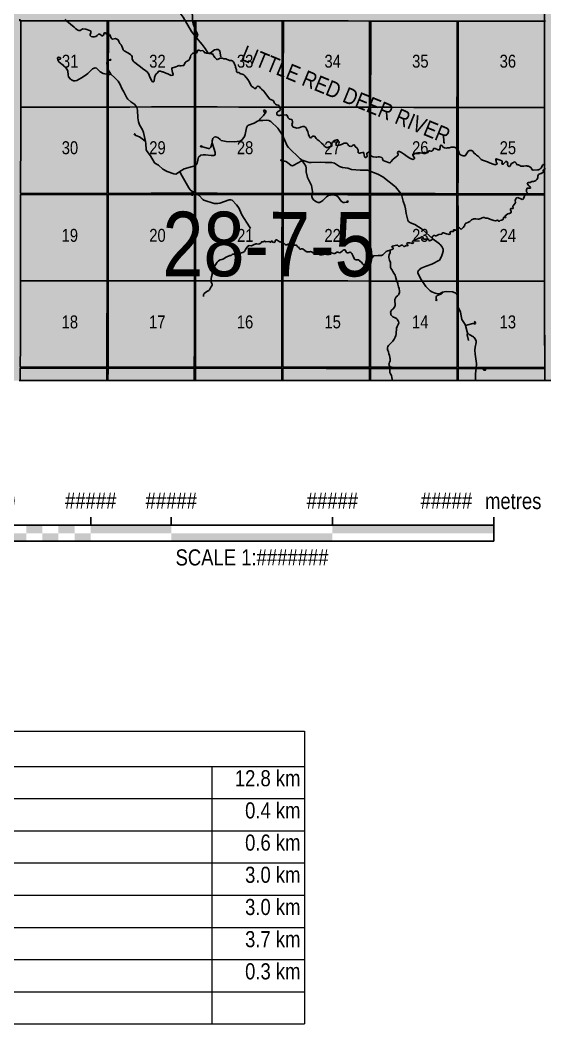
# Model space of a CAD drawing. Extents: x 639460 to 650829, y 5702863 to 5715975.
# Drawn here: x 645527 to 645853, y 5711591 to 5712214 of the extents above; entities that cross this region are included whole.
import ezdxf
from ezdxf.enums import TextEntityAlignment as Align

# ---------------------------------------------------------------- set-up
doc = ezdxf.new("R2010")
doc.units = 0
doc.header["$LTSCALE"] = 5
doc.linetypes.add('DASHED2', pattern=[9.525, 6.35, -3.175])
doc.layers.get('Defpoints').update_dxf_attribs({"color": 9})
for name, color, linetype in [('CG-NOTES', 7, 'Continuous'), ('DETAIL-T', 7, 'Continuous'), ('Quarters', 8, 'Continuous'), ('RoadSeg', 57, 'DASHED2'), ('T-WATER', 160, 'Continuous'), ('T-WATER-T', 170, 'Continuous')]:
    doc.layers.add(name, color=color, linetype=linetype)
doc.layers.add('ROUTE-MAP-BACKGROUND-H', color=7, linetype='Continuous', true_color=0xf0ebff)
doc.styles.add('0', font='ARIALN.TTF')
doc.styles.add('120', font='ARIALN.TTF', dxfattribs={"height": 13})
doc.styles.add('80', font='ARIALN.TTF', dxfattribs={"height": 10})
doc.styles.add('BOLD', font='ARIALNB.TTF')
doc.styles.add('TXT', font='ARIALN.TTF', dxfattribs={"height": 0.2})

# ---------------------------------------------------------------- blocks, each defined once
blk = doc.blocks.new('*U433')
at = {"color": 0}
for p, q in [((-150, 0), (-150, 15)), ((-100, 10), (-100, 15)), ((-50, 10), (-50, 15)), ((50, 10), (50, 15)), ((150.24, 0), (150.24, 15)), ((-150, 10), (150.24, 10)), ((-150, 0), (150.24, 0))]:
    blk.add_line(p, q, dxfattribs=at)
for points in [[(-140, 10), (-130, 10), (-140, 5), (-130, 5)], [(-120, 10), (-110, 10), (-120, 5), (-110, 5)], [(-100, 10), (-50, 10), (-100, 5), (-50, 5)], [(50, 10), (150.24, 10), (50, 5), (150.24, 5)], [(-150, 5), (-140, 5), (-150, 0), (-140, 0)], [(-130, 5), (-120, 5), (-130, 0), (-120, 0)], [(-110, 5), (-100, 5), (-110, 0), (-100, 0)], [(-50, 5), (50, 5), (-50, 0), (50, 0)]]:
    blk.add_solid(points, dxfattribs=at)
at = {"color": 0, "style": '80'}
blk.add_text('metres', height=10, dxfattribs=at).set_placement((162.24, 20), align=Align.CENTER)
at = {"color": 0, "char_height": 10, "style": '80'}
for s, insert, attachment_point in [('0', (-150, 30.21), 2), ('#####', (-100, 30.21), 2), ('#####', (-50, 30.21), 2), ('#####', (50, 30.21), 2), ('#####', (136.7, 30.22), 3), ('SCALE 1:#######', (0.12, -5), 2)]:
    blk.add_mtext(s, dxfattribs=dict(at, insert=insert, attachment_point=attachment_point))
blk = doc.blocks.new('*T442')
at = {"layer": 'Defpoints', "color": 8, "linetype": 'ByBlock', "lineweight": 0, "transparency": 16777216}
for p, q in [((0, 0), (512.39, 0)), ((0, 0), (0, -181.69)), ((512.39, 0), (512.39, -181.69)), ((0, -21.94), (512.39, -21.94)), ((62.57, -21.94), (62.57, -181.69)), ((454.93, -21.94), (454.93, -181.69)), ((0, -41.91), (512.39, -41.91)), ((0, -61.88), (512.39, -61.88)), ((0, -81.85), (512.39, -81.85)), ((0, -101.82), (512.39, -101.82)), ((0, -121.78), (512.39, -121.78)), ((0, -141.75), (512.39, -141.75)), ((0, -161.72), (512.39, -161.72)), ((0, -181.69), (512.39, -181.69))]:
    blk.add_line(p, q, dxfattribs=at)
at = {"layer": 'CG-NOTES', "color": 154, "transparency": 16777216, "insert": (2.5, -2.33), "char_height": 11.98075, "width": 507.3946, "attachment_point": 1, "style": 'BOLD'}
blk.add_mtext('\\A1;{\\fArial Narrow|b0|i0|c0|p34;\\C14;ROAD USAGE\\fArial Narrow|b1|i0|c0|p34;\\H0.99999x; \\fArial Narrow|b0|i0|c0|p34;\\H0.83333x;\\C256;(LAND SEARCH CURRENT AS OF 10/04/23)}', dxfattribs=at)
at = {"layer": 'CG-NOTES', "transparency": 16777216, "char_height": 9.984, "style": '0'}
for s, insert, width, attachment_point in [('A - B', (31.29, -24.27), 57.5822, 2), ('Alberta Transportation', (65.07, -24.27), 387.3679, 1), ('12.8 km', (509.89, -24.27), 52.4605, 3), ('B - C ', (31.29, -44.24), 57.5822, 2), ('Shell - MLL 2897', (65.07, -44.24), 387.3679, 1), ('0.4 km', (509.89, -44.24), 52.4605, 3), ('C - D', (31.29, -64.21), 57.5822, 2), ('Canlin - LOC 851203', (65.07, -64.21), 387.3679, 1), ('0.6 km', (509.89, -64.21), 52.4605, 3), ('D - E', (31.29, -84.18), 57.5822, 2), ('Alberta Transportation', (65.07, -84.18), 387.3679, 1), ('3.0 km', (509.89, -84.18), 52.4605, 3), ('E - F', (31.29, -104.15), 57.5822, 2), ('Canlin - LOC 770244', (65.07, -104.15), 387.3679, 1), ('3.0 km', (509.89, -104.15), 52.4605, 3), ('F - G', (31.29, -124.11), 57.5822, 2), ('Canlin - PIL 179', (65.07, -124.11), 387.3679, 1), ('3.7 km', (509.89, -124.11), 52.4605, 3), ('H - I', (31.29, -144.08), 57.5822, 2), ('Canlin - LOC 770677', (65.07, -144.08), 387.3679, 1), ('0.3 km', (509.89, -144.08), 52.4605, 3)]:
    blk.add_mtext(s, dxfattribs=dict(at, insert=insert, width=width, attachment_point=attachment_point))

msp = doc.modelspace()

# ---------------------------------------------------------------- hatches: boundary and pattern name
at = {"layer": 'ROUTE-MAP-BACKGROUND-H'}
h = msp.add_hatch(color=256, dxfattribs=at)
h.dxf.hatch_style = 1
h.paths.add_polyline_path([(644722.08, 5712923.1), (644716.33, 5711989.96), (646823.87, 5711989.96), (646818.02, 5712923.32)])

# ---------------------------------------------------------------- linework, layer by layer
at = {"layer": 'Quarters'}
for points in [[(645853.42, 5712212.99), (645852.75, 5712212.99), (645852.74, 5712213.66), (645852.69, 5712240.29), (645852.63, 5712266.92), (645852.62, 5712293.7), (645852.61, 5712320.49), (645852.61, 5712321.16), (645852.6, 5712347.96), (645852.59, 5712374.75), (645852.6, 5712401.57), (645852.62, 5712428.39), (645852.62, 5712429.06), (645852.63, 5712455.88), (645852.65, 5712482.7), (645852.66, 5712509.52), (645852.68, 5712536.34), (645853.35, 5712536.34)], [(645527.21, 5712213.26), (645527.88, 5712213.26), (645554.67, 5712213.23), (645581.47, 5712213.21), (645582.14, 5712213.2), (645608.9, 5712213.18), (645635.68, 5712213.15), (645636.35, 5712213.15), (645663.23, 5712213.13), (645690.1, 5712213.1), (645690.77, 5712213.1), (645717.54, 5712213.08), (645744.3, 5712213.07), (645744.97, 5712213.07), (645771.77, 5712213.05), (645798.56, 5712213.03), (645799.23, 5712213.03), (645825.99, 5712213.01), (645852.75, 5712212.99), (645852.77, 5712186.22), (645852.8, 5712159.45), (645852.82, 5712132.67), (645852.85, 5712105.9), (645852.85, 5712105.23), (645852.88, 5712078.46), (645852.9, 5712051.69), (645852.93, 5712024.91), (645852.96, 5711998.12), (645852.97, 5711997.45), (645852.98, 5711989.96), (645852.98, 5711989.96), (645526.81, 5711989.96)], [(645852.74, 5712213.66), (645852.75, 5712212.99), (645852.75, 5712212.99), (645825.99, 5712213.01), (645799.23, 5712213.03), (645798.56, 5712213.03), (645771.77, 5712213.05), (645744.97, 5712213.07), (645744.3, 5712213.07), (645717.54, 5712213.08), (645690.77, 5712213.1), (645690.1, 5712213.1), (645663.23, 5712213.13), (645636.35, 5712213.15), (645635.68, 5712213.15), (645608.9, 5712213.18), (645582.14, 5712213.2), (645581.47, 5712213.21), (645554.67, 5712213.23), (645527.88, 5712213.26), (645527.21, 5712213.26), (645527.21, 5712214.26)], [(646178.47, 5711989.96), (645852.98, 5711989.96), (645852.97, 5711997.45), (645852.96, 5711998.12), (645852.93, 5712024.91), (645852.9, 5712051.69), (645852.88, 5712078.46), (645852.85, 5712105.23), (645852.85, 5712105.9), (645852.82, 5712132.67), (645852.8, 5712159.45), (645852.77, 5712186.22), (645852.75, 5712212.99), (645853.42, 5712212.99)]]:
    msp.add_lwpolyline(points, dxfattribs=at)
for points in [[(645541.19, 5712159.7), (645527.79, 5712159.71), (645527.81, 5712173.1), (645527.83, 5712186.48), (645527.86, 5712199.87), (645527.88, 5712213.26), (645541.28, 5712213.24), (645554.67, 5712213.23), (645568.07, 5712213.22), (645581.47, 5712213.21), (645581.46, 5712199.82), (645581.44, 5712186.44), (645581.43, 5712173.06), (645581.42, 5712159.68), (645568.01, 5712159.68), (645554.6, 5712159.69), (645541.19, 5712159.7)], [(645595.47, 5712159.71), (645582.09, 5712159.68), (645582.1, 5712173.06), (645582.11, 5712186.44), (645582.13, 5712199.82), (645582.14, 5712213.2), (645595.52, 5712213.19), (645608.9, 5712213.18), (645622.29, 5712213.17), (645635.68, 5712213.15), (645635.67, 5712199.87), (645635.65, 5712186.59), (645635.64, 5712173.2), (645635.62, 5712159.8), (645622.24, 5712159.77), (645608.86, 5712159.73), (645595.47, 5712159.71)], [(645649.72, 5712159.74), (645636.29, 5712159.8), (645636.31, 5712173.19), (645636.32, 5712186.58), (645636.34, 5712199.87), (645636.35, 5712213.15), (645649.79, 5712213.14), (645663.23, 5712213.13), (645676.66, 5712213.12), (645690.1, 5712213.1), (645690.08, 5712199.72), (645690.06, 5712186.34), (645690.04, 5712172.96), (645690.02, 5712159.57), (645676.59, 5712159.63), (645663.16, 5712159.69), (645649.72, 5712159.74)], [(645704.08, 5712159.56), (645690.69, 5712159.57), (645690.71, 5712172.96), (645690.73, 5712186.34), (645690.75, 5712199.72), (645690.77, 5712213.1), (645704.15, 5712213.09), (645717.54, 5712213.08), (645730.92, 5712213.08), (645744.3, 5712213.07), (645744.29, 5712199.68), (645744.28, 5712186.3), (645744.27, 5712172.91), (645744.25, 5712159.53), (645730.86, 5712159.54), (645717.47, 5712159.55), (645704.08, 5712159.56)], [(645758.32, 5712159.52), (645744.92, 5712159.53), (645744.94, 5712172.91), (645744.95, 5712186.3), (645744.96, 5712199.68), (645744.97, 5712213.07), (645758.37, 5712213.06), (645771.77, 5712213.05), (645785.17, 5712213.04), (645798.56, 5712213.03), (645798.55, 5712199.64), (645798.54, 5712186.26), (645798.53, 5712172.87), (645798.52, 5712159.49), (645785.12, 5712159.5), (645771.72, 5712159.51), (645758.32, 5712159.52)], [(645812.59, 5712159.48), (645799.19, 5712159.49), (645799.2, 5712172.87), (645799.21, 5712186.26), (645799.22, 5712199.64), (645799.23, 5712213.03), (645812.61, 5712213.02), (645825.99, 5712213.01), (645839.37, 5712213), (645852.75, 5712212.99), (645852.76, 5712199.61), (645852.77, 5712186.22), (645852.78, 5712172.83), (645852.8, 5712159.45), (645839.4, 5712159.46), (645825.99, 5712159.47), (645812.59, 5712159.48)], [(645541.11, 5712106.16), (645527.69, 5712106.17), (645527.71, 5712119.56), (645527.74, 5712132.94), (645527.76, 5712146.33), (645527.79, 5712159.71), (645541.19, 5712159.7), (645554.6, 5712159.69), (645568.01, 5712159.68), (645581.42, 5712159.68), (645581.41, 5712146.29), (645581.4, 5712132.91), (645581.38, 5712119.53), (645581.37, 5712106.15), (645567.95, 5712106.15), (645554.53, 5712106.16), (645541.11, 5712106.16)], [(645595.43, 5712106.16), (645582.04, 5712106.15), (645582.05, 5712119.53), (645582.06, 5712132.91), (645582.08, 5712146.29), (645582.09, 5712159.68), (645595.47, 5712159.71), (645608.86, 5712159.73), (645622.24, 5712159.77), (645635.62, 5712159.8), (645635.61, 5712146.4), (645635.61, 5712133), (645635.6, 5712119.61), (645635.59, 5712106.21), (645622.2, 5712106.2), (645608.81, 5712106.18), (645595.43, 5712106.16)], [(645649.68, 5712106.17), (645636.26, 5712106.21), (645636.26, 5712119.6), (645636.27, 5712133), (645636.28, 5712146.4), (645636.29, 5712159.8), (645649.72, 5712159.74), (645663.16, 5712159.69), (645676.59, 5712159.63), (645690.02, 5712159.57), (645690, 5712146.19), (645689.98, 5712132.81), (645689.96, 5712119.43), (645689.94, 5712106.04), (645676.52, 5712106.08), (645663.1, 5712106.13), (645649.68, 5712106.17)], [(645704.01, 5712106.03), (645690.61, 5712106.04), (645690.63, 5712119.42), (645690.65, 5712132.81), (645690.67, 5712146.19), (645690.69, 5712159.57), (645704.08, 5712159.56), (645717.47, 5712159.55), (645730.86, 5712159.54), (645744.25, 5712159.53), (645744.24, 5712146.14), (645744.23, 5712132.76), (645744.22, 5712119.37), (645744.2, 5712105.99), (645730.81, 5712106), (645717.41, 5712106.01), (645704.01, 5712106.03)], [(645758.27, 5712105.98), (645744.87, 5712105.99), (645744.89, 5712119.37), (645744.9, 5712132.76), (645744.91, 5712146.14), (645744.92, 5712159.53), (645758.32, 5712159.52), (645771.72, 5712159.51), (645785.12, 5712159.5), (645798.52, 5712159.49), (645798.51, 5712146.1), (645798.49, 5712132.72), (645798.48, 5712119.33), (645798.47, 5712105.95), (645785.07, 5712105.96), (645771.67, 5712105.97), (645758.27, 5712105.98)], [(645812.57, 5712105.94), (645799.14, 5712105.95), (645799.15, 5712119.33), (645799.16, 5712132.72), (645799.18, 5712146.1), (645799.19, 5712159.49), (645812.59, 5712159.48), (645825.99, 5712159.47), (645839.4, 5712159.46), (645852.8, 5712159.45), (645852.81, 5712146.06), (645852.82, 5712132.67), (645852.84, 5712119.29), (645852.85, 5712105.9), (645839.42, 5712105.91), (645825.99, 5712105.92), (645812.57, 5712105.94)], [(645541.03, 5712051.95), (645527.59, 5712051.96), (645527.62, 5712065.34), (645527.64, 5712078.73), (645527.67, 5712092.12), (645527.69, 5712105.5), (645541.11, 5712105.5), (645554.53, 5712105.49), (645567.95, 5712105.48), (645581.37, 5712105.48), (645581.36, 5712092.09), (645581.34, 5712078.71), (645581.33, 5712065.33), (645581.32, 5712051.95), (645567.89, 5712051.95), (645554.46, 5712051.95), (645541.03, 5712051.95)], [(645595.38, 5712051.95), (645581.99, 5712051.95), (645582, 5712065.33), (645582.01, 5712078.71), (645582.03, 5712092.09), (645582.04, 5712105.48), (645595.43, 5712105.49), (645608.81, 5712105.51), (645622.2, 5712105.53), (645635.59, 5712105.54), (645635.58, 5712092.15), (645635.57, 5712078.75), (645635.56, 5712065.36), (645635.54, 5712051.96), (645622.16, 5712051.96), (645608.77, 5712051.95), (645595.38, 5712051.95)], [(645649.63, 5712051.93), (645636.21, 5712051.96), (645636.22, 5712065.35), (645636.24, 5712078.75), (645636.25, 5712092.15), (645636.26, 5712105.54), (645649.68, 5712105.5), (645663.1, 5712105.46), (645676.52, 5712105.42), (645689.94, 5712105.37), (645689.92, 5712091.99), (645689.9, 5712078.61), (645689.88, 5712065.22), (645689.86, 5712051.84), (645676.45, 5712051.87), (645663.04, 5712051.9), (645649.63, 5712051.93)], [(645703.95, 5712051.82), (645690.53, 5712051.84), (645690.55, 5712065.22), (645690.57, 5712078.61), (645690.59, 5712091.99), (645690.61, 5712105.37), (645704.01, 5712105.36), (645717.41, 5712105.34), (645730.8, 5712105.33), (645744.2, 5712105.32), (645744.2, 5712091.93), (645744.2, 5712078.55), (645744.2, 5712065.16), (645744.2, 5712051.78), (645730.78, 5712051.79), (645717.37, 5712051.81), (645703.95, 5712051.82)], [(645758.28, 5712051.77), (645744.87, 5712051.78), (645744.87, 5712065.16), (645744.87, 5712078.55), (645744.87, 5712091.93), (645744.87, 5712105.32), (645758.27, 5712105.31), (645771.67, 5712105.3), (645785.07, 5712105.29), (645798.47, 5712105.28), (645798.48, 5712091.9), (645798.49, 5712078.51), (645798.5, 5712065.13), (645798.52, 5712051.74), (645785.1, 5712051.75), (645771.69, 5712051.76), (645758.28, 5712051.77)], [(645812.61, 5712051.73), (645799.19, 5712051.74), (645799.17, 5712065.12), (645799.16, 5712078.51), (645799.15, 5712091.89), (645799.14, 5712105.28), (645812.57, 5712105.27), (645825.99, 5712105.25), (645839.42, 5712105.24), (645852.85, 5712105.23), (645852.86, 5712091.84), (645852.88, 5712078.46), (645852.89, 5712065.07), (645852.9, 5712051.69), (645839.47, 5712051.7), (645826.04, 5712051.71), (645812.61, 5712051.73)], [(645540.94, 5711998.41), (645527.5, 5711998.41), (645527.52, 5712011.8), (645527.55, 5712025.19), (645527.57, 5712038.57), (645527.59, 5712051.96), (645541.03, 5712051.95), (645554.46, 5712051.95), (645567.89, 5712051.95), (645581.32, 5712051.95), (645581.31, 5712038.56), (645581.29, 5712025.18), (645581.28, 5712011.8), (645581.27, 5711998.41), (645567.83, 5711998.41), (645554.38, 5711998.41), (645540.94, 5711998.41)], [(645595.33, 5711998.4), (645581.94, 5711998.41), (645581.95, 5712011.8), (645581.96, 5712025.18), (645581.98, 5712038.56), (645581.99, 5712051.95), (645595.38, 5712051.95), (645608.77, 5712051.95), (645622.16, 5712051.96), (645635.54, 5712051.96), (645635.53, 5712038.56), (645635.52, 5712025.17), (645635.51, 5712011.77), (645635.5, 5711998.38), (645622.11, 5711998.39), (645608.72, 5711998.4), (645595.33, 5711998.4)], [(645649.57, 5711998.36), (645636.17, 5711998.37), (645636.18, 5712011.77), (645636.19, 5712025.17), (645636.2, 5712038.56), (645636.21, 5712051.96), (645649.63, 5712051.93), (645663.04, 5712051.9), (645676.45, 5712051.87), (645689.86, 5712051.84), (645689.84, 5712038.46), (645689.82, 5712025.08), (645689.8, 5712011.69), (645689.78, 5711998.31), (645676.38, 5711998.33), (645662.98, 5711998.34), (645649.57, 5711998.36)], [(645703.89, 5711998.29), (645690.45, 5711998.31), (645690.47, 5712011.69), (645690.49, 5712025.07), (645690.51, 5712038.46), (645690.53, 5712051.84), (645703.95, 5712051.82), (645717.37, 5712051.81), (645730.78, 5712051.79), (645744.2, 5712051.78), (645744.2, 5712038.39), (645744.2, 5712025.01), (645744.2, 5712011.62), (645744.19, 5711998.24), (645730.76, 5711998.25), (645717.32, 5711998.27), (645703.89, 5711998.29)], [(645758.29, 5711998.23), (645744.86, 5711998.23), (645744.87, 5712011.62), (645744.87, 5712025.01), (645744.87, 5712038.39), (645744.87, 5712051.78), (645758.28, 5712051.77), (645771.69, 5712051.76), (645785.1, 5712051.75), (645798.52, 5712051.74), (645798.53, 5712038.36), (645798.54, 5712024.97), (645798.58, 5712011.59), (645798.62, 5711998.2), (645785.17, 5711998.21), (645771.71, 5711998.22), (645758.29, 5711998.23)], [(645812.71, 5711998.18), (645799.29, 5711998.2), (645799.25, 5712011.59), (645799.21, 5712024.97), (645799.2, 5712038.35), (645799.19, 5712051.74), (645812.61, 5712051.73), (645826.04, 5712051.71), (645839.47, 5712051.7), (645852.9, 5712051.69), (645852.92, 5712038.3), (645852.93, 5712024.91), (645852.95, 5712011.52), (645852.96, 5711998.12), (645839.55, 5711998.14), (645826.13, 5711998.15), (645812.71, 5711998.18)], [(645581.25, 5711989.96), (645527.48, 5711989.96), (645527.5, 5711997.74), (645540.94, 5711997.74), (645554.38, 5711997.74), (645567.82, 5711997.75), (645581.27, 5711997.75), (645581.25, 5711989.96)], [(645635.5, 5711989.96), (645581.92, 5711989.96), (645581.94, 5711997.74), (645595.33, 5711997.74), (645608.72, 5711997.73), (645622.11, 5711997.72), (645635.5, 5711997.71), (645635.5, 5711989.96)], [(645689.79, 5711989.96), (645636.17, 5711989.96), (645636.17, 5711997.71), (645649.57, 5711997.69), (645662.98, 5711997.67), (645676.38, 5711997.66), (645689.78, 5711997.64), (645689.79, 5711989.96)], [(645744.2, 5711989.96), (645690.46, 5711989.96), (645690.45, 5711997.64), (645703.89, 5711997.62), (645717.32, 5711997.6), (645730.76, 5711997.58), (645744.19, 5711997.57), (645744.2, 5711989.96)], [(645798.63, 5711989.96), (645744.87, 5711989.96), (645744.86, 5711997.57), (645758.29, 5711997.56), (645771.72, 5711997.55), (645785.17, 5711997.54), (645798.62, 5711997.53), (645798.63, 5711989.96)], [(645852.98, 5711989.96), (645799.3, 5711989.96), (645799.29, 5711997.53), (645812.71, 5711997.51), (645826.13, 5711997.48), (645839.55, 5711997.47), (645852.97, 5711997.45), (645852.98, 5711989.96)]]:
    msp.add_lwpolyline(points, close=True, dxfattribs=at)
at = {"layer": 'RoadSeg'}
for p, q in [((645702.25, 5712126.6), (645702.42, 5712126.79)), ((645634.26, 5712104.71), (645634.07, 5712107.38)), ((645788.02, 5712074.38), (645787.57, 5712074.83))]:
    msp.add_line(p, q, dxfattribs=at)
for points in [[(645636.88, 5712202.58), (645633.73, 5712206.47), (645628.63, 5712215.41), (645626.13, 5712218.81), (645625.32, 5712219.67), (645616.71, 5712227.21), (645611.4, 5712231.56), (645608.86, 5712235.7), (645607.58, 5712236.54), (645606.07, 5712237.15), (645605.04, 5712237.28), (645602.67, 5712237.21), (645600.86, 5712237.83), (645599.16, 5712238.91), (645598.38, 5712239.74), (645593.08, 5712247.52)], [(645636.88, 5712202.58), (645637.63, 5712204.25), (645637.36, 5712205.26), (645636.13, 5712207.6), (645634.71, 5712211.4), (645634.27, 5712213.38), (645634.34, 5712215.88), (645633.87, 5712220.29), (645633.84, 5712222.75), (645634.19, 5712223.41), (645634.8, 5712223.69)], [(645651.87, 5712190.75), (645651.24, 5712194.27), (645650.86, 5712194.94), (645650.23, 5712195.36), (645649, 5712195.4), (645648.06, 5712195.16), (645647.25, 5712194.65), (645645.95, 5712193.45), (645645.2, 5712193.08), (645644.47, 5712193.06), (645643.82, 5712193.42), (645642.23, 5712196.03), (645640.36, 5712198.48), (645636.88, 5712202.58)], [(645550.77, 5712188.98), (645552.22, 5712189.37), (645552.46, 5712189.83), (645552.37, 5712190.16), (645552.05, 5712190.44), (645551.19, 5712190.63), (645550.71, 5712190.34), (645550.6, 5712189.88), (645550.77, 5712188.98)], [(645583.6, 5712180.03), (645582.99, 5712179.88), (645582.23, 5712179.94), (645578.98, 5712180.57), (645577.01, 5712181.62), (645574.81, 5712183.78), (645573.98, 5712183.97), (645573.38, 5712183.86), (645572.37, 5712183.32), (645569.35, 5712180.48), (645567.82, 5712179.22), (645565.57, 5712177.72), (645562.63, 5712176.17), (645561.59, 5712175.97), (645560.43, 5712176.04), (645559.34, 5712176.5), (645558.69, 5712177.02), (645557.4, 5712178.49), (645557.1, 5712179.6), (645556.97, 5712181.87), (645556.53, 5712183.08), (645555.73, 5712184.1), (645554.47, 5712185.31), (645551.5, 5712187.66), (645550.77, 5712188.98)], [(645583.6, 5712180.03), (645581.98, 5712182.71), (645581.34, 5712185.09), (645581.3, 5712187.13), (645581.59, 5712187.99)], [(645581.59, 5712187.99), (645582.21, 5712188.47), (645583.59, 5712188.86), (645583.73, 5712189.09), (645583.43, 5712189.26), (645582.15, 5712188.67), (645581.7, 5712188.28), (645581.59, 5712187.99)], [(645605.18, 5712138.33), (645603.87, 5712143.87), (645603.29, 5712145.55), (645601.41, 5712148.6), (645600.8, 5712150.42), (645600.41, 5712153.03), (645600.28, 5712157.83), (645599.82, 5712159.37), (645598.51, 5712161.21), (645596.09, 5712162.88), (645594.28, 5712164.57), (645593.63, 5712165.38), (645591.84, 5712169.03), (645590.54, 5712171.3), (645589.51, 5712173.66), (645588.24, 5712175.77), (645586.26, 5712177.82), (645583.6, 5712180.03)], [(645675.84, 5712151.28), (645676.17, 5712152.17), (645678.5, 5712154.44), (645679.92, 5712156.43)], [(645679.92, 5712156.43), (645680, 5712156.86), (645679.46, 5712157.67), (645679.03, 5712157.85), (645678.63, 5712157.76), (645678.49, 5712157.47), (645678.95, 5712156.25), (645679.18, 5712156.18), (645679.92, 5712156.43)], [(645646.63, 5712137.53), (645646.67, 5712138.77), (645647.04, 5712140.09), (645647.39, 5712140.68), (645647.87, 5712141.1), (645648.54, 5712141.28), (645650.09, 5712140.83), (645651.45, 5712139.49), (645652.24, 5712138.97), (645653.16, 5712138.64), (645655.28, 5712138.35), (645660.44, 5712138.03), (645663.72, 5712138.57), (645664.53, 5712138.95), (645664.9, 5712139.24), (645666.56, 5712141.39), (645667.07, 5712142.61), (645667.89, 5712146.78), (645668.52, 5712147.96), (645669.14, 5712148.51), (645672.63, 5712149.64), (645674.77, 5712150.98), (645675.84, 5712151.28)], [(645702.42, 5712126.79), (645701.11, 5712127.66), (645693.85, 5712134.57), (645693.15, 5712135.66), (645690.17, 5712142.2), (645687.24, 5712146.59), (645682.89, 5712150.64), (645681.68, 5712151.38), (645680.49, 5712151.61), (645678.01, 5712151.28), (645675.84, 5712151.28)], [(645599.16, 5712142.07), (645598.45, 5712143.12), (645598.19, 5712143.1), (645598.34, 5712142.63), (645599.16, 5712142.07)], [(645605.18, 5712138.33), (645603.94, 5712139.4), (645601.39, 5712141.14), (645599.16, 5712142.07)], [(645626.56, 5712119.76), (645625.16, 5712118.63), (645624.11, 5712118.03), (645622.78, 5712118.17), (645618.63, 5712119.62), (645615.94, 5712121.26), (645613.22, 5712123.74), (645610.99, 5712124.97), (645610.51, 5712125.55), (645608.25, 5712129.35), (645606.13, 5712132.17), (645605.63, 5712133.09), (645605.47, 5712137.06), (645605.18, 5712138.33)], [(645626.56, 5712119.76), (645629.28, 5712121.44), (645634.31, 5712122.73), (645635.76, 5712123.19), (645636.13, 5712123.45), (645637.2, 5712124.91), (645637.5, 5712125.77), (645637.82, 5712127.86), (645638.11, 5712128.55), (645639.58, 5712129.81), (645640.95, 5712130.14), (645642.45, 5712130.09), (645645.9, 5712129.59), (645647.6, 5712129.54), (645648.14, 5712129.76), (645648.53, 5712130.55), (645648.42, 5712131.49), (645646.63, 5712137.53)], [(645640.29, 5712135.02), (645639.94, 5712135.56), (645639.65, 5712135.67), (645639.38, 5712135.51), (645639.3, 5712135.28), (645639.46, 5712135.08), (645640.29, 5712135.02)], [(645640.29, 5712135.02), (645640.63, 5712135.04), (645644.4, 5712134), (645645, 5712134.08), (645645.72, 5712134.73), (645646.63, 5712137.53)], [(645690.34, 5712126.14), (645689.66, 5712126.86), (645689.2, 5712126.88), (645689.09, 5712126.58), (645689.45, 5712126.24), (645690.34, 5712126.14)], [(645690.34, 5712126.14), (645691.67, 5712126.04), (645692.33, 5712125.82), (645693.31, 5712125.22), (645695.59, 5712123.39), (645696.45, 5712123.2), (645700.31, 5712125.29), (645702.25, 5712126.6)], [(645729.75, 5712100.72), (645728.78, 5712100.41), (645727.85, 5712100.54), (645726.57, 5712101.31), (645724.66, 5712104.26), (645723.57, 5712104.79), (645721.35, 5712105.16), (645720.05, 5712105.13), (645718.84, 5712104.76), (645717.62, 5712103.9), (645715.19, 5712101.74), (645714.03, 5712100.87), (645713.26, 5712100.56), (645712.45, 5712100.52), (645711.37, 5712100.85), (645709.57, 5712102), (645708.86, 5712103.05), (645708.43, 5712104.23), (645708.82, 5712107.29), (645708.13, 5712110.94), (645707.63, 5712112.25), (645706.68, 5712113.84), (645705.71, 5712116.07), (645705.01, 5712119.42), (645704.88, 5712121.89), (645704.67, 5712122.93), (645703.69, 5712124.76), (645702.25, 5712126.6)], [(645787.57, 5712074.83), (645786.85, 5712075.48), (645783.65, 5712077.67), (645776.91, 5712084), (645774.72, 5712085.43), (645772.32, 5712086.73), (645769.59, 5712087.91), (645768.48, 5712088.74), (645768.07, 5712089.55), (645766.89, 5712093.71), (645766.58, 5712096.59), (645766.16, 5712098.33), (645765.12, 5712101.36), (645764.38, 5712104.58), (645763.65, 5712106.03), (645760.27, 5712110.1), (645752.43, 5712116.45), (645749.47, 5712118.07), (645742.95, 5712120.56), (645738.35, 5712120.46), (645732.97, 5712120.98), (645730.76, 5712121.68), (645727.37, 5712122.11), (645725.69, 5712122.79), (645722.58, 5712124.78), (645720.86, 5712125.23), (645716.8, 5712125.28), (645713.98, 5712125.56), (645707.97, 5712125.23), (645706.71, 5712125.34), (645704.89, 5712125.82), (645702.42, 5712126.79)], [(645634.07, 5712107.38), (645632.9, 5712108.41), (645632.16, 5712109.5), (645627.18, 5712118.17), (645626.56, 5712119.76)], [(645669.78, 5712085.43), (645664.92, 5712092.73), (645663.81, 5712095.76), (645663.09, 5712097.21), (645661.77, 5712098.98), (645658.99, 5712101.83), (645658.23, 5712102.15), (645657.04, 5712102.22), (645651.28, 5712100.05), (645650.11, 5712099.86), (645647.74, 5712099.89), (645641.44, 5712101.9), (645640.72, 5712102.43), (645638.49, 5712104.89), (645637.12, 5712105.93), (645634.43, 5712107.37), (645634.07, 5712107.38)], [(645729.75, 5712100.72), (645730.68, 5712100.72), (645730.96, 5712101.15), (645730.77, 5712101.42), (645730.4, 5712101.36), (645729.75, 5712100.72)], [(645669.78, 5712085.43), (645669.85, 5712084.46), (645670.11, 5712084.25), (645670.28, 5712084.51), (645669.78, 5712085.43)], [(645789.63, 5712068.94), (645789.94, 5712070.33), (645789.9, 5712071.49), (645789.09, 5712073.22), (645788.02, 5712074.38)], [(645789.5, 5712044.76), (645787.64, 5712043.88), (645786.74, 5712043.77), (645784.88, 5712044.16), (645782.84, 5712045.05), (645781.86, 5712045.71), (645779.2, 5712048.28), (645775.85, 5712053.28), (645774.26, 5712056.89), (645774.24, 5712057.56), (645774.53, 5712058.21), (645775.05, 5712058.8), (645776.37, 5712059.79), (645779.31, 5712061.07), (645782.87, 5712062.24), (645787.58, 5712064.8), (645789.01, 5712067.02), (645789.63, 5712068.94)], [(645785.61, 5712040.57), (645785.62, 5712042.04), (645785.77, 5712042.43), (645786.18, 5712042.79), (645788.56, 5712043.58), (645789.52, 5712044.35), (645789.5, 5712044.76)], [(645803.86, 5712024.12), (645803.65, 5712024.82), (645801.6, 5712027.95), (645800.63, 5712032.41), (645798.75, 5712036.33), (645798.63, 5712037.93), (645799.09, 5712041.38), (645798.99, 5712042.38), (645798.61, 5712043.26), (645798.04, 5712043.94), (645797.32, 5712044.46), (645795.67, 5712045.04), (645792.11, 5712045.25), (645790.54, 5712045.16), (645789.5, 5712044.76)], [(645785.61, 5712040.57), (645785.46, 5712040.04), (645785.58, 5712039.6), (645785.85, 5712039.56), (645786.02, 5712039.83), (645785.61, 5712040.57)], [(645803.86, 5712024.12), (645805.21, 5712024.61), (645808.43, 5712025.39), (645809.22, 5712025.3)], [(645805.09, 5712019.55), (645804.74, 5712020.16), (645803.86, 5712024.12)], [(645809.22, 5712025.3), (645809.65, 5712025.18), (645809.92, 5712025.38), (645810, 5712025.77), (645809.7, 5712026.68), (645809.39, 5712026.52), (645809.22, 5712025.3)], [(645805.69, 5712014.97), (645804.83, 5712018.43), (645805.09, 5712019.55)], [(645810.44, 5711997.28), (645810.64, 5712000.54), (645809.71, 5712006.43), (645809.55, 5712008.8), (645809.7, 5712010.69), (645810.35, 5712013.54), (645810.34, 5712014.54), (645810.07, 5712015.54), (645809.21, 5712016.77), (645808.82, 5712017.11), (645806.06, 5712018.49), (645805.09, 5712019.55)], [(645810.44, 5711997.28), (645814.19, 5711997.9), (645814.59, 5711997.69)], [(645810.31, 5711989.96), (645810.06, 5711990.92), (645809.95, 5711993.93), (645810.18, 5711996.19), (645810.44, 5711997.28)], [(645814.59, 5711997.69), (645814.86, 5711996.78), (645815.19, 5711996.47), (645816.18, 5711996.44), (645816.43, 5711996.77), (645816.2, 5711997.04), (645815.27, 5711997.24), (645814.59, 5711997.69)]]:
    msp.add_lwpolyline(points, dxfattribs=at)
at = {"layer": 'T-WATER', "linetype": 'Continuous'}
for points in [[(645555.06, 5712213.97), (645560.96, 5712209.35), (645561.83, 5712208.51), (645562.58, 5712207.9), (645563.24, 5712207.47), (645563.86, 5712207.23), (645564.62, 5712207.2), (645565.93, 5712208.02), (645566.32, 5712208.27), (645568.18, 5712208.1), (645570.49, 5712207.27), (645571.02, 5712206.93), (645571.26, 5712206.52), (645571.18, 5712205.58), (645570.95, 5712204.86), (645570.92, 5712204.15), (645571.43, 5712203.47), (645572.3, 5712203.33), (645572.49, 5712203.33), (645573.63, 5712203.34), (645574.33, 5712203.5), (645575.16, 5712204.06), (645576.06, 5712205), (645576.96, 5712204.88), (645577.33, 5712204.41), (645578.22, 5712203.8), (645578.63, 5712203.79), (645579.12, 5712204.25), (645579.51, 5712205.52), (645579.96, 5712205.74), (645580.47, 5712205.72), (645581.06, 5712204.96), (645581.35, 5712204.72), (645581.62, 5712204.78), (645582.29, 5712204.93), (645582.33, 5712204.94), (645582.95, 5712204.61), (645583.33, 5712204.02), (645583.89, 5712202.46), (645584.33, 5712202.04), (645584.95, 5712201.83), (645586.54, 5712202.13), (645587.49, 5712201.89), (645588.14, 5712201.31), (645588.7, 5712200.44), (645589.1, 5712199.44), (645589.36, 5712199.02), (645590.01, 5712198.3), (645590.58, 5712197.39), (645591.02, 5712196.41), (645591.09, 5712195.77), (645591.31, 5712195.28), (645591.6, 5712194.89), (645591.96, 5712194.59), (645594.16, 5712193.3), (645595.86, 5712192.22), (645596.59, 5712191.6), (645596.82, 5712191.14), (645596.86, 5712190.96), (645596.95, 5712190.6), (645597.02, 5712189.3), (645597.44, 5712188.34), (645597.71, 5712187.96), (645598.05, 5712187.65), (645598.49, 5712187.37), (645600.44, 5712185.8), (645602.11, 5712184.64), (645603.27, 5712183.6), (645605.47, 5712182.22), (645606.18, 5712181.55), (645607.35, 5712179.99), (645607.95, 5712178.23), (645608.82, 5712176.42), (645608.97, 5712176.11), (645609.64, 5712175.35), (645610.15, 5712175.36), (645610.49, 5712175.72), (645610.66, 5712176.21), (645610.69, 5712177.55), (645610.81, 5712178.09), (645611.3, 5712179.62), (645611.6, 5712180.02), (645612.03, 5712180.28), (645612.38, 5712180.62), (645613.25, 5712181.83), (645613.77, 5712182.02), (645614.42, 5712181.98), (645615.44, 5712181.6), (645616, 5712181.46), (645617.48, 5712180.93), (645617.91, 5712180.68), (645618.98, 5712180.39), (645620.23, 5712179.74), (645621.22, 5712179.31), (645622.17, 5712179.46), (645622.42, 5712180.09), (645622.03, 5712181.1), (645621.53, 5712183.28), (645621.5, 5712183.85), (645621.99, 5712184.01), (645622.8, 5712184.16), (645624.11, 5712184.62), (645625.12, 5712185.04), (645625.52, 5712185.34), (645626.03, 5712185.5), (645626.55, 5712185.36), (645627.3, 5712185.28), (645628.4, 5712185.37), (645628.92, 5712185.57), (645629.27, 5712185.98), (645629.87, 5712187.32), (645630.18, 5712187.67), (645630.59, 5712187.96), (645631.45, 5712188.43), (645632.38, 5712189.08), (645632.76, 5712189.81), (645633.05, 5712190.84), (645633.15, 5712191.1), (645633.41, 5712191.79), (645633.68, 5712192.2), (645634.34, 5712192.89), (645634.84, 5712193.07), (645635.34, 5712193.1), (645636.01, 5712193.15), (645636.24, 5712193.17), (645636.77, 5712193.31), (645637.17, 5712193.57), (645637.39, 5712194.64), (645637.73, 5712194.97), (645638.32, 5712194.93), (645639.36, 5712194.67), (645640.74, 5712194.69), (645641.48, 5712194.23), (645641.98, 5712193.42), (645642.47, 5712193.24), (645643.02, 5712193.12), (645645.97, 5712192.78), (645646.73, 5712192.61), (645647.2, 5712192.04), (645647.69, 5712191.2), (645647.8, 5712191.07), (645648.29, 5712190.43), (645649.21, 5712189.31), (645649.73, 5712189.17), (645650.27, 5712189.31), (645650.74, 5712189.53), (645651.13, 5712189.81), (645651.61, 5712190.02), (645652.23, 5712190.06), (645652.84, 5712190.03), (645653.81, 5712189.67), (645655, 5712189.61), (645655.54, 5712189.49), (645656.88, 5712188.82), (645657.37, 5712188.65), (645658.52, 5712188.48), (645659, 5712188.3), (645659.58, 5712187.89), (645660.05, 5712187.35), (645660.19, 5712186.83), (645660.69, 5712185.97), (645661.01, 5712184.99), (645661.13, 5712184.38), (645661.59, 5712182.81), (645661.74, 5712181.61), (645662.1, 5712181.18), (645662.64, 5712181.18), (645663.07, 5712181.18), (645663.46, 5712180.89), (645663.75, 5712180.51), (645665.76, 5712179.9), (645666.2, 5712179.68), (645666.91, 5712179.05), (645668.69, 5712176.82), (645669.74, 5712175.13), (645670.83, 5712172.87), (645671.13, 5712172.49), (645671.98, 5712172.02), (645672.67, 5712171.38), (645673.11, 5712171.15), (645673.63, 5712171.3), (645673.85, 5712171.73), (645674.12, 5712172.12), (645674.45, 5712172.45), (645675, 5712172.56), (645675.57, 5712172.48), (645675.98, 5712172.22), (645676.6, 5712171.44), (645677.26, 5712170.81), (645678.72, 5712169.62), (645679.26, 5712168.78), (645682.07, 5712164.84), (645682.45, 5712164.56), (645682.76, 5712164.42), (645682.9, 5712164.36), (645683.44, 5712164.21), (645684.43, 5712163.86), (645684.69, 5712163.46), (645685.01, 5712162.43), (645685.27, 5712162.02), (645685.97, 5712161.39), (645686.42, 5712161.17), (645687.46, 5712160.87), (645687.87, 5712160.61), (645688.17, 5712160.24), (645688.82, 5712158.84), (645688.91, 5712158.29), (645688.71, 5712157.83), (645687.96, 5712157.23), (645687.12, 5712156.71), (645686.78, 5712156.33), (645686.68, 5712155.26), (645686.93, 5712154.84), (645687.38, 5712154.61), (645687.92, 5712154.5), (645688.57, 5712154.51), (645689.25, 5712154.63), (645689.72, 5712154.71), (645689.92, 5712154.73), (645692.53, 5712154.89), (645693.18, 5712154.55), (645693.5, 5712153.51), (645693.73, 5712153.07), (645694.32, 5712152.34), (645694.77, 5712152.13), (645695.92, 5712152.01), (645696.17, 5712151.59), (645696.44, 5712150.5), (645696.47, 5712149.88), (645696.07, 5712148.97), (645696.13, 5712148.35), (645696.33, 5712147.87), (645696.66, 5712147.52), (645697.06, 5712147.26), (645697.82, 5712146.93), (645698.53, 5712146.7), (645699.14, 5712146.64), (645700.42, 5712146.73), (645700.89, 5712146.94), (645701.3, 5712147.19), (645702.79, 5712147.67), (645703.41, 5712147.71), (645703.91, 5712147.54), (645704.31, 5712147.26), (645704.64, 5712146.94), (645705.22, 5712146.22), (645705.93, 5712144.23), (645706.32, 5712142.64), (645706.89, 5712141.16), (645707.21, 5712140.81), (645707.71, 5712140.66), (645708.22, 5712140.81), (645708.47, 5712141.22), (645708.85, 5712141.53), (645709.59, 5712141.7), (645710.37, 5712141.43), (645711.14, 5712140.21), (645711.75, 5712139.53), (645712.88, 5712138.66), (645713.78, 5712137.88), (645714.37, 5712137.39), (645715.47, 5712136.56), (645715.77, 5712136.19), (645716.28, 5712135.33), (645716.46, 5712135.15), (645716.61, 5712134.99), (645717.06, 5712134.77), (645717.58, 5712134.61), (645718.21, 5712134.62), (645718.77, 5712134.74), (645720.8, 5712135.43), (645720.92, 5712135.92), (645720.79, 5712136.47), (645720.91, 5712137), (645721.29, 5712137.89), (645721.32, 5712137.95), (645721.63, 5712138.31), (645722.46, 5712138.84), (645723.41, 5712139.2), (645723.98, 5712139.29), (645724.58, 5712139.26), (645724.88, 5712138.92), (645724.67, 5712138.48), (645724.09, 5712137.89), (645723.67, 5712137.45), (645723.44, 5712137.02), (645723.4, 5712136.44), (645723.63, 5712135.99), (645724.11, 5712135.79), (645724.73, 5712135.83), (645726.83, 5712136.48), (645727.71, 5712136.97), (645728.57, 5712137.19), (645729.41, 5712137.3), (645730.01, 5712137.25), (645730.44, 5712137.02), (645730.74, 5712136.67), (645731.24, 5712135.83), (645731.6, 5712135.53), (645732.08, 5712135.34), (645732.72, 5712135.32), (645733.25, 5712135.46), (645733.68, 5712135.89), (645734.49, 5712136.22), (645734.96, 5712136.03), (645735.15, 5712135.55), (645735.4, 5712135.14), (645736.53, 5712134.26), (645737.07, 5712133.45), (645737.25, 5712132.97), (645737.15, 5712131.48), (645737.68, 5712131.07), (645738.28, 5712131.15), (645738.8, 5712131.31), (645739.96, 5712131.54), (645740.59, 5712131.53), (645740.77, 5712131.06), (645740.84, 5712129.76), (645741.02, 5712129.07), (645741.59, 5712128.49), (645742.16, 5712128.47), (645742.5, 5712128.8), (645742.68, 5712129.27), (645742.55, 5712130.46), (645742.63, 5712131), (645742.96, 5712131.29), (645743.01, 5712131.33), (645743.67, 5712131.78), (645743.76, 5712131.84), (645744.28, 5712131.98), (645744.6, 5712131.64), (645744.63, 5712131), (645744.75, 5712130.44), (645745.14, 5712129.49), (645745.51, 5712129.18), (645746.42, 5712128.8), (645748.1, 5712128.53), (645748.72, 5712128.57), (645749.75, 5712128.89), (645750.31, 5712128.82), (645751.81, 5712128.33), (645752.19, 5712128.04), (645752.39, 5712127.56), (645752.47, 5712126.95), (645752.77, 5712126.46), (645753.69, 5712126.21), (645756.07, 5712125.27), (645756.63, 5712125.16), (645757.17, 5712125.28), (645757.23, 5712125.45), (645757.51, 5712125.61), (645757.75, 5712126.01), (645758.64, 5712127.14), (645758.98, 5712127.44), (645760.88, 5712128.94), (645761.68, 5712129.47), (645762.01, 5712129.81), (645762.09, 5712130.36), (645761.68, 5712131.28), (645761.78, 5712131.83), (645762.14, 5712132.14), (645762.76, 5712132.15), (645764.09, 5712131.46), (645765.87, 5712130.23), (645767.69, 5712129.09), (645769.21, 5712127.92), (645770.14, 5712127.51), (645770.23, 5712127.48), (645771.21, 5712127.25), (645771.75, 5712127.39), (645772.06, 5712127.75), (645772.07, 5712128.34), (645772, 5712128.41), (645771.22, 5712129.52), (645771.03, 5712129.98), (645771.15, 5712130.47), (645771.76, 5712130.52), (645773.25, 5712131.09), (645774.32, 5712131.33), (645775.64, 5712131.36), (645777.25, 5712131.01), (645777.74, 5712131.19), (645778.05, 5712131.53), (645778.6, 5712131.51), (645779.05, 5712131.3), (645779.73, 5712131.21), (645780.49, 5712131.59), (645780.98, 5712132.44), (645781.47, 5712132.6), (645782.43, 5712132.24), (645782.95, 5712132.34), (645783.34, 5712132.64), (645783.65, 5712133), (645783.86, 5712133.92), (645784.42, 5712134.05), (645784.96, 5712133.93), (645786.89, 5712133.21), (645787.46, 5712133.13), (645787.95, 5712133.31), (645787.93, 5712133.91), (645788.06, 5712134.45), (645788.18, 5712135.66), (645788.42, 5712136.12), (645789.08, 5712135.92), (645790.01, 5712134.85), (645790.41, 5712134.57), (645790.86, 5712134.36), (645792.02, 5712134.21), (645792.66, 5712134.29), (645793.97, 5712134.34), (645794.97, 5712134.74), (645795.58, 5712134.82), (645796.44, 5712134.82), (645796.78, 5712134.74), (645797.37, 5712134.62), (645797.45, 5712134.59), (645797.84, 5712134.45), (645798.11, 5712134.07), (645798.81, 5712133.42), (645799.13, 5712133.02), (645799.36, 5712132.57), (645799.89, 5712131.06), (645800.12, 5712130.56), (645800.42, 5712130.19), (645801.15, 5712129.83), (645802.4, 5712129.5), (645802.96, 5712129.41), (645803.53, 5712129.52), (645804.33, 5712130.73), (645804.85, 5712131.33), (645805.15, 5712131.9), (645805.44, 5712132.28), (645805.78, 5712132.61), (645806.29, 5712132.79), (645806.94, 5712132.8), (645807.49, 5712132.7), (645807.94, 5712132.49), (645808.35, 5712132.23), (645808.66, 5712131.86), (645809.21, 5712131.03), (645810, 5712130.5), (645810.67, 5712129.81), (645811.84, 5712128.94), (645813.57, 5712127.24), (645814.38, 5712126.7), (645817.44, 5712125.75), (645818.75, 5712125.11), (645821.55, 5712124.03), (645822.11, 5712123.94), (645822.72, 5712124.03), (645823.2, 5712124.25), (645823.41, 5712124.66), (645823.16, 5712125.06), (645822.82, 5712125.37), (645822.86, 5712126.43), (645822.63, 5712126.87), (645822.54, 5712127.38), (645822.98, 5712127.6), (645823.5, 5712127.46), (645824.05, 5712127.25), (645825.4, 5712126.72), (645826.28, 5712126.23), (645826.57, 5712125.85), (645826.53, 5712125.26), (645826.36, 5712124.77), (645826.54, 5712124.31), (645827.04, 5712124.26), (645827.49, 5712124.51), (645827.86, 5712124.83), (645828.78, 5712125.92), (645829.32, 5712126), (645829.62, 5712125.65), (645829.99, 5712124.65), (645829.95, 5712124.04), (645830.14, 5712123.31), (645830.42, 5712122.92), (645830.92, 5712122.79), (645831.39, 5712123.01), (645831.77, 5712123.31), (645831.95, 5712124.3), (645832.78, 5712124.81), (645833.56, 5712125.39), (645834.01, 5712125.62), (645834.55, 5712125.55), (645834.93, 5712125.26), (645835.21, 5712124.86), (645835.68, 5712123.97), (645836.21, 5712123.85), (645836.78, 5712123.8), (645837.46, 5712123.36), (645838.05, 5712123.08), (645839.26, 5712122.96), (645839.93, 5712122.99), (645841.15, 5712123.18), (645841.8, 5712123.18), (645842.38, 5712123.09), (645842.9, 5712122.94), (645843.83, 5712122.54), (645844.53, 5712121.92), (645844.79, 5712121.51), (645845, 5712121.03), (645845.33, 5712120.71), (645845.87, 5712120.61), (645848.45, 5712120.67), (645849.03, 5712120.8), (645850.02, 5712121.2), (645850.43, 5712121.47), (645850.66, 5712121.75), (645850.73, 5712121.84), (645851.21, 5712122.85), (645851.32, 5712123.05), (645851.62, 5712123.59), (645851.93, 5712123.95), (645852.31, 5712124.23), (645852.85, 5712124.11), (645853.24, 5712123.82)], [(645641.26, 5712042.1), (645641.22, 5712043.17), (645641.43, 5712043.61), (645641.71, 5712043.99), (645642.34, 5712044.69), (645643.36, 5712045.37), (645644.41, 5712045.94), (645644.82, 5712046.27), (645645.11, 5712046.65), (645645.74, 5712048), (645646.35, 5712048.69), (645646.55, 5712049.15), (645646.47, 5712049.75), (645646.17, 5712050.61), (645646.05, 5712051.36), (645645.99, 5712053.27), (645646.19, 5712054.37), (645646.66, 5712055.89), (645646.71, 5712057.68), (645646.71, 5712057.76), (645646.82, 5712058.95), (645646.99, 5712059.45), (645647.23, 5712059.86), (645648.2, 5712061.17), (645649.64, 5712063.48), (645650.3, 5712064.16), (645651.08, 5712064.7), (645651.53, 5712064.91), (645652.67, 5712065.1), (645653.15, 5712065.26), (645653.61, 5712065.5), (645655.27, 5712066.54), (645657.49, 5712067.65), (645658.32, 5712067.61), (645658.97, 5712068.17), (645659.47, 5712068.33), (645660.05, 5712068.38), (645660.95, 5712068.59), (645661.73, 5712068.67), (645662.26, 5712068.54), (645662.64, 5712068.54), (645663.02, 5712068.54), (645664.78, 5712069.25), (645665.32, 5712069.36), (645665.81, 5712069.53), (645666.23, 5712069.78), (645666.56, 5712070.15), (645666.83, 5712070.55), (645667.29, 5712071.39), (645668.05, 5712072.6), (645668.39, 5712072.92), (645669.17, 5712073.51), (645669.62, 5712073.73), (645670.8, 5712073.7), (645671.33, 5712073.86), (645672.22, 5712074.32), (645673.69, 5712074.91), (645674.27, 5712074.9), (645675.17, 5712074.71), (645675.87, 5712074.88), (645676.75, 5712075.34), (645677.12, 5712075.65), (645677.29, 5712076.14), (645677.75, 5712076.13), (645678.23, 5712076.03), (645678.61, 5712076.32), (645679.05, 5712076.55), (645679.45, 5712076.29), (645679.93, 5712076.12), (645681.79, 5712076.24), (645682.32, 5712076.08), (645682.75, 5712075.85), (645683.12, 5712076.11), (645683.33, 5712076.57), (645683.88, 5712076.47), (645684.31, 5712075.77), (645684.91, 5712075.71), (645685.37, 5712075.92), (645685.59, 5712076.38), (645685.72, 5712076.91), (645686.01, 5712077.26), (645686.53, 5712077.35), (645686.96, 5712077.14), (645688.14, 5712076.32), (645688.58, 5712076.05), (645689.09, 5712075.97), (645689.23, 5712076), (645689.9, 5712076.12), (645689.94, 5712076.13), (645690.51, 5712075.88), (645691.45, 5712074.76), (645691.79, 5712074.43), (645692.23, 5712074.22), (645692.82, 5712074.28), (645693.27, 5712074.51), (645693.76, 5712074.66), (645694.34, 5712074.59), (645695, 5712074.57), (645695.54, 5712074.47), (645696.7, 5712074.41), (645697.25, 5712074.24), (645697.66, 5712074.02), (645698.77, 5712074.05), (645699.16, 5712073.77), (645699.51, 5712073.02), (645700.53, 5712072.51), (645700.66, 5712071.95), (645700.89, 5712071.53), (645701.41, 5712071.49), (645701.92, 5712071.66), (645702.52, 5712071.64), (645702.99, 5712071.48), (645704.12, 5712070.6), (645704.95, 5712070.1), (645705.41, 5712069.9), (645705.92, 5712069.78), (645707.14, 5712069.86), (645707.65, 5712070), (645708.21, 5712069.96), (645710.3, 5712068.68), (645710.93, 5712068.56), (645712.09, 5712068.55), (645712.62, 5712068.45), (645713.58, 5712068.05), (645714.16, 5712067.97), (645714.76, 5712068.01), (645715.81, 5712068.3), (645716.26, 5712068.55), (645716.48, 5712068.59), (645716.77, 5712068.65), (645717.77, 5712068.32), (645718.34, 5712068.26), (645718.95, 5712068.3), (645719.4, 5712068.47), (645720, 5712069.19), (645720.57, 5712069.22), (645722.17, 5712068.78), (645722.75, 5712068.85), (645723.19, 5712069.07), (645723.86, 5712069.64), (645724.54, 5712069.68), (645725.52, 5712069.35), (645726.12, 5712069.44), (645726.51, 5712069.72), (645727.18, 5712070.39), (645727.98, 5712070.96), (645728.52, 5712071.11), (645729.05, 5712071.03), (645729.39, 5712070.7), (645729.78, 5712069.74), (645730.36, 5712069.26), (645731.03, 5712069.35), (645731.5, 5712069.54), (645732.03, 5712069.68), (645732.73, 5712069.44), (645733.19, 5712068.87), (645733.41, 5712068.43), (645734.18, 5712067.25), (645734.74, 5712065.77), (645735.01, 5712065.38), (645735.39, 5712065.12), (645735.91, 5712064.99), (645737.19, 5712065), (645737.69, 5712064.85), (645737.99, 5712064.49), (645738.24, 5712064.07), (645739.19, 5712063.53), (645739.71, 5712062.91), (645739.91, 5712062.44), (645740.22, 5712062.1), (645740.61, 5712061.8), (645741.14, 5712061.77), (645741.54, 5712062.04), (645741.53, 5712062.61), (645741.88, 5712062.92), (645742.49, 5712062.9), (645743.04, 5712063.03), (645743.07, 5712063.04), (645743.73, 5712063.41), (645743.89, 5712063.5), (645744.2, 5712063.83), (645744.89, 5712065.04), (645745.18, 5712065.4), (645745.86, 5712066.08), (645746.65, 5712067.3), (645747.18, 5712067.43), (645749.59, 5712067.55), (645750.41, 5712067.57), (645751.64, 5712067.69), (645752.6, 5712068.1), (645752.94, 5712068.42), (645753.55, 5712069.15), (645754.64, 5712070.03), (645755.5, 5712070.52), (645757.05, 5712071), (645758.14, 5712071.24), (645758.61, 5712071.43), (645758.94, 5712071.78), (645758.92, 5712072.29), (645758.16, 5712072.89), (645758.36, 5712073.37), (645759.35, 5712073.7), (645760.08, 5712073.82), (645761.1, 5712073.99), (645761.64, 5712074.01), (645762.3, 5712073.29), (645762.83, 5712073.24), (645763.27, 5712073.5), (645763.64, 5712073.82), (645764.11, 5712074.02), (645764.67, 5712073.96), (645765.33, 5712073.33), (645765.74, 5712073.08), (645766.15, 5712073.36), (645766.47, 5712073.7), (645767.03, 5712073.79), (645767.55, 5712073.68), (645768.08, 5712073.77), (645768, 5712074.18), (645767.55, 5712074.39), (645767.33, 5712074.85), (645767.57, 5712075.28), (645768.02, 5712075.49), (645768.63, 5712075.56), (645769.22, 5712075.49), (645770.29, 5712075.2), (645770.79, 5712075.06), (645771.36, 5712075.16), (645771.61, 5712075.53), (645771.19, 5712075.79), (645770.89, 5712076.16), (645771.14, 5712076.56), (645771.63, 5712076.73), (645772.08, 5712076.96), (645772.9, 5712077.51), (645773.92, 5712077.84), (645774.33, 5712078.1), (645774.81, 5712078.31), (645775.36, 5712078.44), (645776.27, 5712078.89), (645777.04, 5712079.37), (645777.5, 5712078.47), (645777.62, 5712077.92), (645778.08, 5712077.72), (645778.73, 5712077.77), (645780.69, 5712077.83), (645781.02, 5712077.49), (645781.12, 5712076.91), (645781.56, 5712076.71), (645782.11, 5712076.87), (645782.97, 5712077.38), (645783.22, 5712077.78), (645783.2, 5712079.01), (645783.41, 5712079.46), (645783.72, 5712079.8), (645784.09, 5712080.08), (645784.6, 5712080.13), (645785.06, 5712079.9), (645785.55, 5712079.84), (645786.44, 5712080.29), (645787.19, 5712080.53), (645789.07, 5712080.78), (645789.5, 5712081.65), (645790.13, 5712081.7), (645790.67, 5712081.46), (645792.1, 5712080.95), (645793.09, 5712080.74), (645793.66, 5712080.72), (645794.26, 5712080.9), (645794.31, 5712081.42), (645794.18, 5712081.98), (645794.53, 5712082.33), (645795, 5712082.48), (645795.55, 5712082.58), (645796.14, 5712082.44), (645796.49, 5712082.63), (645796.28, 5712083.07), (645796.43, 5712083.55), (645796.85, 5712083.57), (645796.92, 5712083.57), (645797.41, 5712083.31), (645797.51, 5712083.33), (645797.91, 5712083.39), (645798.52, 5712084.2), (645798.8, 5712084.58), (645799.19, 5712084.88), (645799.66, 5712085.06), (645800.12, 5712084.84), (645800.65, 5712084.2), (645800.74, 5712084.09), (645801.22, 5712083.99), (645801.45, 5712084.2), (645802.27, 5712084.95), (645803.26, 5712085.99), (645803.38, 5712086.47), (645803.4, 5712087.12), (645803.81, 5712087.4), (645804.26, 5712087.6), (645805.24, 5712087.98), (645806.56, 5712088.75), (645807.56, 5712089.76), (645807.99, 5712090.01), (645808.46, 5712090.18), (645809, 5712090.27), (645810.27, 5712090.35), (645811.46, 5712090.17), (645812.01, 5712090.17), (645812.63, 5712090.27), (645813.22, 5712090.46), (645814.18, 5712090.94), (645814.69, 5712091.09), (645815.44, 5712091.13), (645816.39, 5712090.78), (645817.47, 5712090.66), (645818, 5712090.47), (645818.97, 5712090.15), (645821.41, 5712089.23), (645822.51, 5712089.12), (645823.63, 5712089.5), (645824.06, 5712089.23), (645824.12, 5712089.18), (645824.4, 5712088.89), (645824.89, 5712088.97), (645825.35, 5712089.25), (645826.33, 5712089.6), (645827.22, 5712090.14), (645827.46, 5712090.55), (645827.19, 5712090.96), (645827.53, 5712091.29), (645828.02, 5712091.28), (645828.64, 5712091.12), (645828.77, 5712091.52), (645828.39, 5712091.8), (645828.49, 5712092.28), (645830.12, 5712093.46), (645830.85, 5712093.71), (645831.01, 5712093.7), (645831.48, 5712093.84), (645831.91, 5712094.17), (645832.05, 5712094.64), (645832.05, 5712095.17), (645831.83, 5712095.8), (645831.72, 5712096.41), (645832.04, 5712096.77), (645832.53, 5712096.82), (645833.19, 5712096.73), (645833.3, 5712097.2), (645833.28, 5712097.96), (645833.43, 5712098.42), (645834.57, 5712100), (645834.74, 5712100.45), (645834.7, 5712101.76), (645835.05, 5712102.68), (645835.32, 5712103.07), (645835.72, 5712103.37), (645836.2, 5712103.49), (645836.78, 5712103.4), (645838.16, 5712102.75), (645838.56, 5712102.47), (645839.06, 5712102.4), (645839.56, 5712102.63), (645839.81, 5712103.05), (645840.54, 5712104.93), (645840.9, 5712105.26), (645841.51, 5712105.35), (645841.89, 5712105.64), (645842.07, 5712106.1), (645842, 5712106.61), (645841.76, 5712107.18), (645841.63, 5712107.7), (645841.59, 5712108.28), (645841.82, 5712108.9), (645842.07, 5712109.31), (645842.55, 5712109.43), (645843.06, 5712109.32), (645843.73, 5712109.29), (645844.15, 5712109.57), (645844.02, 5712110.11), (645843.23, 5712110.65), (645843.13, 5712110.74), (645842.89, 5712110.97), (645842.69, 5712111.4), (645842.68, 5712111.42), (645842.18, 5712112.28), (645842.41, 5712112.73), (645842.87, 5712112.95), (645843.98, 5712112.96), (645844.9, 5712113.48), (645845.39, 5712113.42), (645845.96, 5712113.46), (645846.56, 5712113.66), (645847.51, 5712114.12), (645847.89, 5712114.45), (645848.17, 5712114.85), (645848.61, 5712115.73), (645848.64, 5712116.87), (645848.92, 5712117.4), (645849.21, 5712117.77), (645849.62, 5712118.05), (645850.58, 5712118.4), (645850.67, 5712118.44), (645851.09, 5712118.64), (645851.33, 5712118.82), (645852.13, 5712119.41)], [(645853.26, 5712121.71), (645852.79, 5712120.85), (645852.27, 5712120.67), (645852, 5712120.27), (645852.13, 5712119.41), (645852.65, 5712118.9), (645853.12, 5712118.81)], [(645757.05, 5712071), (645757.11, 5712070.06), (645756.98, 5712069.54), (645756.47, 5712068.04), (645756.27, 5712066.96), (645756.31, 5712066.35), (645756.64, 5712064.69), (645757.18, 5712063.19), (645757.31, 5712062.63), (645757.33, 5712061.99), (645757.22, 5712060.78), (645757.28, 5712060.18), (645757.47, 5712059.7), (645758.22, 5712058.4), (645758.72, 5712057.65), (645759.32, 5712056.74), (645760.05, 5712055.49), (645760.42, 5712054.5), (645761.04, 5712052.39), (645761.72, 5712050.3), (645761.81, 5712049.72), (645762.3, 5712048.19), (645762.64, 5712047.12), (645762.78, 5712045.52), (645762.74, 5712044.64), (645762.47, 5712043.67), (645762.21, 5712043.18), (645761.54, 5712042.51), (645760.81, 5712041.91), (645760.49, 5712041.55), (645760.07, 5712040.71), (645759.89, 5712040.22), (645759.86, 5712039.42), (645760.19, 5712037.2), (645760.16, 5712036.6), (645760, 5712036.09), (645759.75, 5712035.65), (645758.88, 5712034.58), (645757.84, 5712033.65), (645757.43, 5712032.86), (645757.34, 5712032.24), (645757.36, 5712031.6), (645757.47, 5712031.12), (645757.49, 5712031.02), (645757.7, 5712030.54), (645757.98, 5712030.14), (645758.68, 5712029.49), (645760.16, 5712028.93), (645761.04, 5712028.44), (645761.39, 5712028.13), (645761.68, 5712027.77), (645762.27, 5712026.7), (645762.43, 5712025.8), (645762.31, 5712025.28), (645761.38, 5712023.53), (645761.02, 5712022.56), (645760.68, 5712019.08), (645760.5, 5712017.97), (645760.17, 5712016.98), (645759.44, 5712015.69), (645758.64, 5712014.48), (645757.85, 5712013.57), (645757.09, 5712012.71), (645756.33, 5712012.11), (645756.03, 5712011.73), (645755.7, 5712011.1), (645755.4, 5712010.39), (645755.36, 5712009.7), (645755.45, 5712009.2), (645755.69, 5712008.76), (645756.07, 5712007.76), (645756.28, 5712006.6), (645756.59, 5712005.53), (645756.8, 5712004.59), (645756.94, 5712003.93), (645756.96, 5712003.87), (645757.03, 5712002.57), (645756.98, 5712001.99), (645756.73, 5712001.37), (645756.34, 5712000.61), (645756.22, 5712000.08), (645756.38, 5711999.5), (645756.75, 5711998.6), (645756.84, 5711998.05), (645756.81, 5711995.55), (645756.86, 5711994.97), (645757.07, 5711994.51), (645757.34, 5711994.09), (645757.78, 5711993.21), (645758.08, 5711991.87), (645758.59, 5711989.96)]]:
    msp.add_lwpolyline(points, dxfattribs=at)

# ---------------------------------------------------------------- block references
msp.add_blockref('*T442', (645191.45, 5711772.59))
at = {"layer": 'DETAIL-T'}
msp.add_blockref('*U433', (645671.18, 5711890.3), dxfattribs=at)

# ---------------------------------------------------------------- texts
at = {"layer": 'RoadSeg', "style": '120'}
for s, p in [('31', (645553.33, 5712184.14)), ('32', (645607.51, 5712184.14)), ('33', (645661.95, 5712184.14)), ('34', (645716.27, 5712184.14)), ('35', (645770.67, 5712184.14)), ('36', (645825.01, 5712184.14)), ('30', (645553.19, 5712130.45)), ('29', (645607.52, 5712130.46)), ('28', (645661.92, 5712130.45)), ('27', (645716.15, 5712130.42)), ('26', (645770.63, 5712130.44)), ('25', (645825.01, 5712130.45)), ('19', (645553.12, 5712076.1)), ('20', (645607.53, 5712076.09)), ('21', (645662.04, 5712076.05)), ('22', (645716.22, 5712076.05)), ('23', (645770.66, 5712076.09)), ('24', (645824.97, 5712076.05)), ('18', (645553.15, 5712022.4)), ('17', (645607.38, 5712022.38)), ('16', (645661.86, 5712022.39)), ('15', (645716.24, 5712022.41)), ('14', (645770.57, 5712022.38)), ('13', (645824.98, 5712022.4))]:
    msp.add_text(s, height=8.004, dxfattribs=at).set_placement(p)
msp.add_text('28-7-5', height=39.983, rotation=359.95761, dxfattribs=at).set_placement((645615.67, 5712054.76))
at = {"layer": 'T-WATER-T', "style": 'TXT'}
msp.add_text('LITTLE RED DEER RIVER', height=10.0052, rotation=337.69847, dxfattribs=at).set_placement((645727.66, 5712162.83), align=Align.CENTER)

doc.saveas('drawing.dxf')
